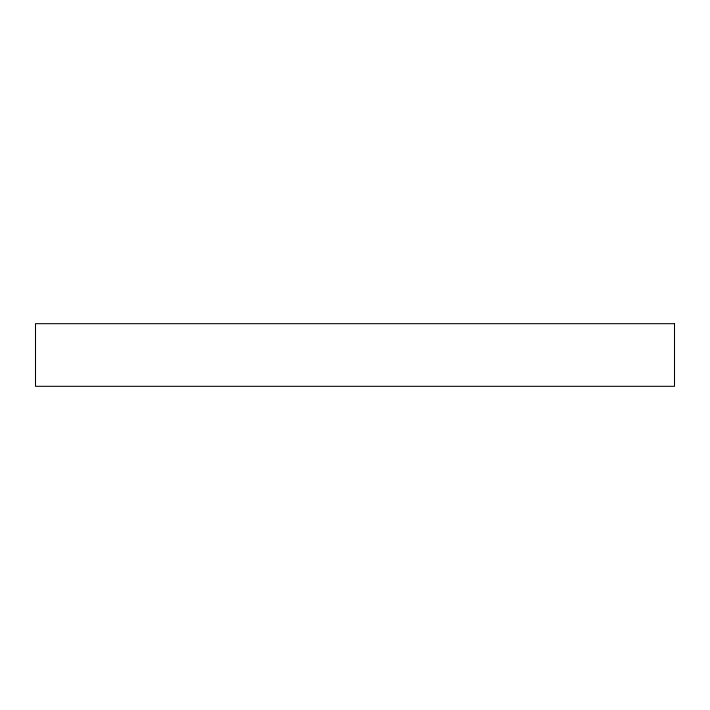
<?xml version="1.0" encoding="UTF-8"?>
<svg xmlns="http://www.w3.org/2000/svg" width="710" height="710" viewBox="0 0 710 710"><rect width="100%" height="100%" fill="white"/><g stroke="black" fill="none" stroke-linecap="round" stroke-linejoin="round"><path stroke-width="1.06" d="M674.5 323.68L35.5 323.68L35.5 386.32L674.5 386.32L674.5 323.68"/></g></svg>
